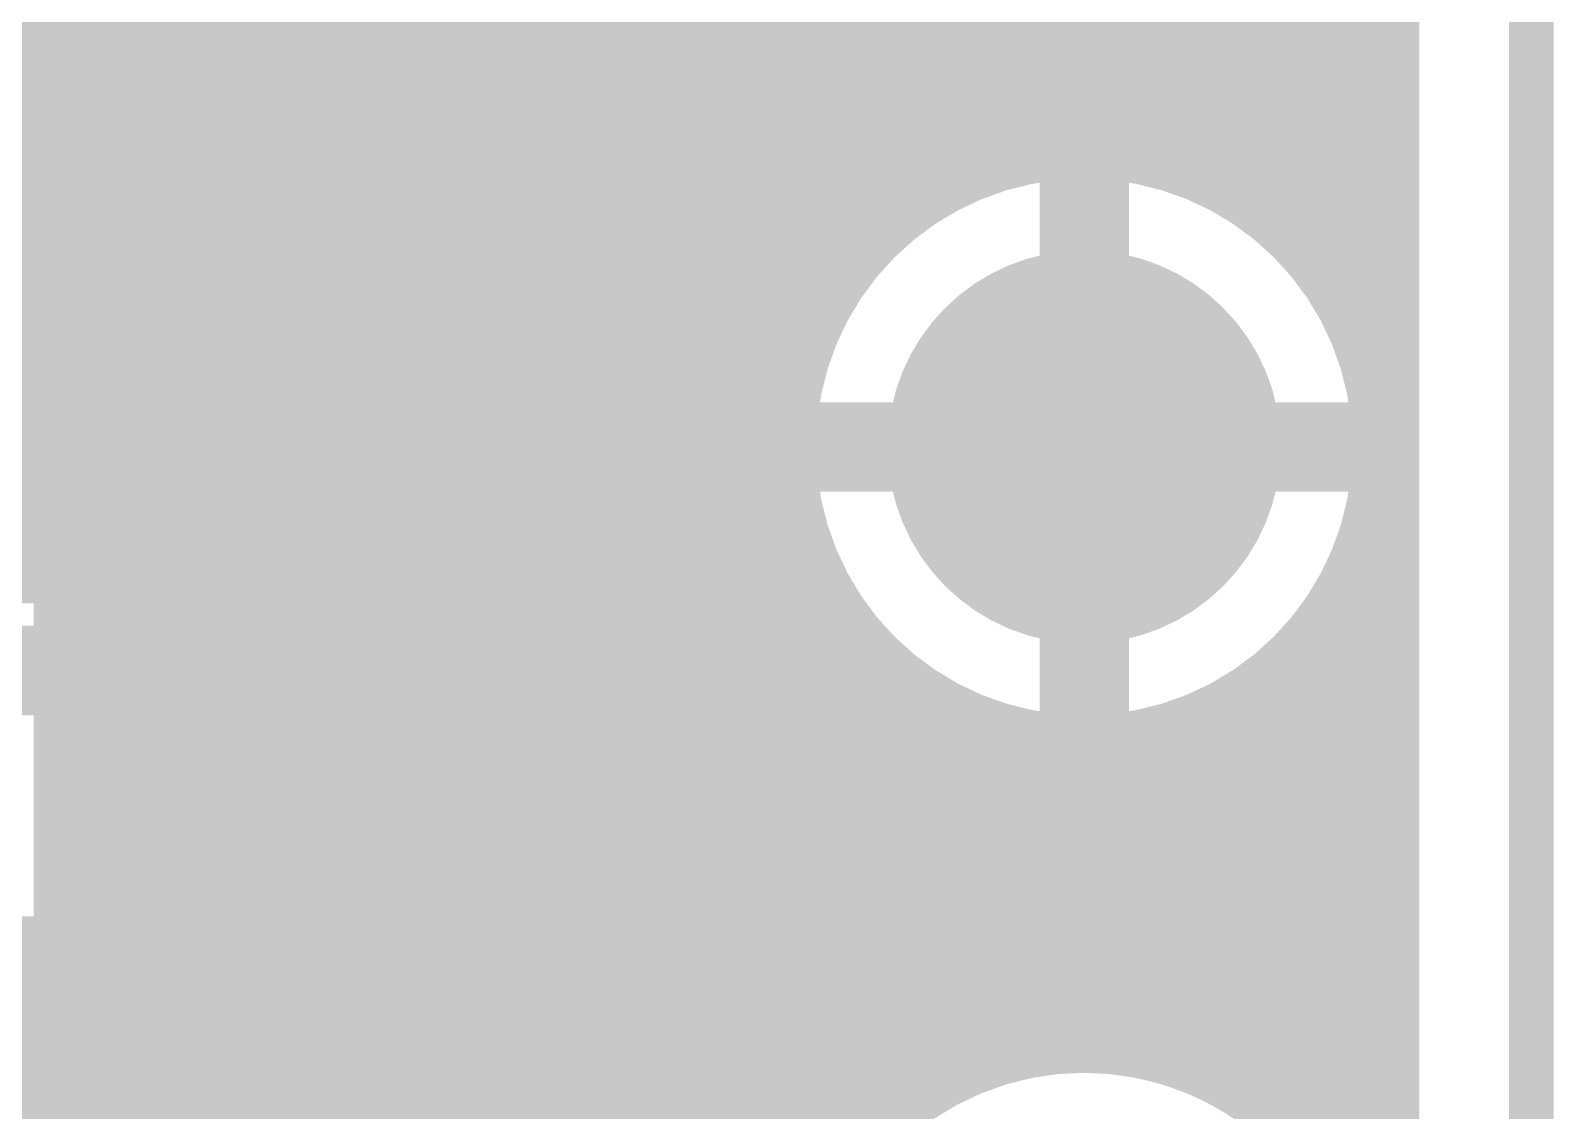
# Model space of a CAD drawing. Header units: millimetres. Extents: x 1.9 to 5.81, y 3 to 5.61.
# Drawn here: x 5.4642 to 5.805, y 4.5516 to 4.7932 of the extents above; entities that cross this region are included whole.
import ezdxf

# ---------------------------------------------------------------- set-up
doc = ezdxf.new("R2010")
doc.units = ezdxf.units.MM
doc.header["$MEASUREMENT"] = 0
for name, color, linetype in [('BottomLayer', 5, 'Continuous'), ('BottomSolder', 6, 'Continuous'), ('KeepOutLayer', 6, 'Continuous'), ('MultiLayer', 9, 'Continuous'), ('TopLayer', 1, 'Continuous'), ('TopOverlay', 2, 'Continuous'), ('TopSolder', 216, 'Continuous')]:
    doc.layers.add(name, color=color, linetype=linetype)

msp = doc.modelspace()

# ---------------------------------------------------------------- linework, layer by layer
at = {"layer": 'BottomLayer'}
for points, const_width in [([(5.77, 3.16423), (5.77, 5.43577)], 0.01), ([(5.77, 3.16423), (5.77, 5.43577)], 0.01), ([(5.56, 4.76), (5.7, 4.9)], 0.04), ([(5.76, 4.725), (5.76, 4.875)], 0.01), ([(5.75, 4.74153), (5.75, 4.85847)], 0.01), ([(5.74, 4.75123), (5.74, 4.84877)], 0.01), ([(5.73, 4.75766), (5.73, 4.84234)], 0.01), ([(5.72, 4.76185), (5.72, 4.83815)], 0.01), ([(5.59184, 4.7282), (5.69865, 4.83501)], 0.01), ([(5.7, 4.765), (5.7, 4.835)], 0.01), ([(5.71, 4.76423), (5.71, 4.83577)], 0.01), ([(5.69, 4.76423), (5.69, 4.82636)], 0.01), ([(5.68, 4.76185), (5.68, 4.81636)], 0.01), ([(5.67, 4.75766), (5.67, 4.80636)], 0.01), ([(5.66, 4.75123), (5.66, 4.79636)], 0.01), ([(5.65364, 4.79), (5.77, 4.79)], 0.01), ([(5.65, 4.74153), (5.65, 4.78636)], 0.01), ([(5.64364, 4.78), (5.77, 4.78)], 0.01), ([(5.64, 4.725), (5.64, 4.77636)], 0.01), ([(5.42, 4.76), (5.56, 4.76)], 0.04), ([(5.63364, 4.77), (5.77, 4.77)], 0.01), ([(5.63, 4.575), (5.63, 4.76636)], 0.01), ([(5.7, 4.7), (5.7, 4.76)], 0.02), ([(5.62364, 4.76), (5.675, 4.76)], 0.01), ([(5.725, 4.76), (5.77, 4.76)], 0.01), ([(5.62, 4.575), (5.62, 4.75636)], 0.01), ([(5.61364, 4.75), (5.65847, 4.75)], 0.01), ([(5.74153, 4.75), (5.77, 4.75)], 0.01), ([(5.61, 4.575), (5.61, 4.74636)], 0.01), ([(5.60364, 4.74), (5.64877, 4.74)], 0.01), ([(5.75123, 4.74), (5.77, 4.74)], 0.01), ([(5.6, 4.575), (5.6, 4.73636)], 0.01), ([(5.59364, 4.73), (5.64234, 4.73)], 0.01), ([(5.75766, 4.73), (5.77, 4.73)], 0.01), ([(5.59, 4.575), (5.59, 4.72646)], 0.01), ([(5.58, 4.575), (5.58, 4.71969)], 0.01), ([(5.58062, 4.72), (5.63815, 4.72)], 0.01), ([(5.76185, 4.72), (5.77, 4.72)], 0.01), ([(5.42, 4.715), (5.56, 4.715)], 0.01), ([(5.46, 4.67), (5.46, 4.715)], 0.01), ([(5.47, 4.67), (5.47, 4.715)], 0.01), ([(5.48, 4.67), (5.48, 4.715)], 0.01), ([(5.49, 4.575), (5.49, 4.715)], 0.01), ([(5.5, 4.575), (5.5, 4.715)], 0.01), ([(5.51, 4.575), (5.51, 4.715)], 0.01), ([(5.52, 4.575), (5.52, 4.715)], 0.01), ([(5.53, 4.575), (5.53, 4.715)], 0.01), ([(5.54, 4.575), (5.54, 4.715)], 0.01), ([(5.55, 4.575), (5.55, 4.715)], 0.01), ([(5.56, 4.575), (5.56, 4.715)], 0.01), ([(5.57, 4.575), (5.57, 4.71613)], 0.01), ([(5.375, 4.71), (5.63577, 4.71)], 0.01), ([(5.76423, 4.71), (5.77, 4.71)], 0.01), ([(5.64, 4.7), (5.7, 4.7)], 0.02), ([(5.7, 4.7), (5.76, 4.7)], 0.02), ([(5.7, 4.64), (5.7, 4.7)], 0.02), ([(5.375, 4.7), (5.635, 4.7)], 0.01), ([(5.765, 4.7), (5.77, 4.7)], 0.01), ([(5.3795, 4.69), (5.63577, 4.69)], 0.01), ([(5.76423, 4.69), (5.77, 4.69)], 0.01), ([(5.3895, 4.68), (5.63815, 4.68)], 0.01), ([(5.76185, 4.68), (5.77, 4.68)], 0.01), ([(5.64, 4.575), (5.64, 4.675)], 0.01), ([(5.76, 4.525), (5.76, 4.675)], 0.01), ([(5.3995, 4.67), (5.485, 4.67)], 0.01), ([(5.3995, 4.67), (5.485, 4.67)], 0.01), ([(5.485, 4.67), (5.64234, 4.67)], 0.01), ([(5.485, 4.59), (5.485, 4.67)], 0.01), ([(5.75766, 4.67), (5.77, 4.67)], 0.01), ([(5.485, 4.66), (5.64877, 4.66)], 0.01), ([(5.75123, 4.66), (5.77, 4.66)], 0.01), ([(5.65, 4.575), (5.65, 4.65847)], 0.01), ([(5.75, 4.54153), (5.75, 4.65847)], 0.01), ([(5.485, 4.65), (5.65847, 4.65)], 0.01), ([(5.74153, 4.65), (5.77, 4.65)], 0.01), ([(5.66, 4.575), (5.66, 4.64877)], 0.01), ([(5.74, 4.55123), (5.74, 4.64877)], 0.01), ([(5.485, 4.64), (5.675, 4.64)], 0.01), ([(5.67, 4.575), (5.67, 4.64234)], 0.01), ([(5.725, 4.64), (5.77, 4.64)], 0.01), ([(5.73, 4.55766), (5.73, 4.64234)], 0.01), ([(5.68, 4.57387), (5.68, 4.63815)], 0.01), ([(5.72, 4.56185), (5.72, 4.63815)], 0.01), ([(5.69, 4.57031), (5.69, 4.63577)], 0.01), ([(5.7, 4.565), (5.7, 4.635)], 0.01), ([(5.71, 4.56423), (5.71, 4.63577)], 0.01), ([(5.485, 4.63), (5.77, 4.63)], 0.01), ([(5.485, 4.62), (5.77, 4.62)], 0.01), ([(5.485, 4.61), (5.77, 4.61)], 0.01), ([(5.485, 4.6), (5.77, 4.6)], 0.01), ([(5.355, 4.59), (5.485, 4.59)], 0.01), ([(5.355, 4.59), (5.485, 4.59)], 0.01), ([(5.46, 4.575), (5.46, 4.59)], 0.01), ([(5.47, 4.575), (5.47, 4.59)], 0.01), ([(5.48, 4.575), (5.48, 4.59)], 0.01), ([(5.485, 4.59), (5.77, 4.59)], 0.01), ([(5.26, 4.58), (5.77, 4.58)], 0.01), ([(5.42, 4.575), (5.67, 4.575)], 0.01), ([(5.69062, 4.57), (5.77, 4.57)], 0.01), ([(5.725, 4.56), (5.77, 4.56)], 0.01), ([(5.74153, 4.55), (5.77, 4.55)], 0.01)]:
    msp.add_lwpolyline(points, dxfattribs=dict(at, const_width=const_width))
for points, const_width in [([(5.6575, 4.79636, 1), (5.6625, 4.79636, 1)], 0.005), ([(5.65114, 4.79, 1), (5.65614, 4.79, 1)], 0.005), ([(5.7675, 4.79, 1), (5.7725, 4.79, 1)], 0.005), ([(5.6475, 4.78636, 1), (5.6525, 4.78636, 1)], 0.005), ([(5.64114, 4.78, 1), (5.64614, 4.78, 1)], 0.005), ([(5.7675, 4.78, 1), (5.7725, 4.78, 1)], 0.005), ([(5.6375, 4.77636, 1), (5.6425, 4.77636, 1)], 0.005), ([(5.55, 4.76, 1), (5.57, 4.76, 1)], 0.02), ([(5.55, 4.76, 1), (5.57, 4.76, 1)], 0.02), ([(5.63114, 4.77, 1), (5.63614, 4.77, 1)], 0.005), ([(5.7675, 4.77, 1), (5.7725, 4.77, 1)], 0.005), ([(5.6275, 4.76636, 1), (5.6325, 4.76636, 1)], 0.005), ([(5.765, 4.7, 1), (5.635, 4.7, 1)], 0.01), ([(5.6875, 4.76423, 1), (5.6925, 4.76423, 1)], 0.005), ([(5.695, 4.76, 1), (5.705, 4.76, 1)], 0.01), ([(5.6975, 4.765, 1), (5.7025, 4.765, 1)], 0.005), ([(5.7075, 4.76423, 1), (5.7125, 4.76423, 1)], 0.005), ([(5.62114, 4.76, 1), (5.62614, 4.76, 1)], 0.005), ([(5.6725, 4.76, 1), (5.6775, 4.76, 1)], 0.005), ([(5.6775, 4.76185, 1), (5.6825, 4.76185, 1)], 0.005), ([(5.7175, 4.76185, 1), (5.7225, 4.76185, 1)], 0.005), ([(5.7225, 4.76, 1), (5.7275, 4.76, 1)], 0.005), ([(5.7675, 4.76, 1), (5.7725, 4.76, 1)], 0.005), ([(5.6175, 4.75636, 1), (5.6225, 4.75636, 1)], 0.005), ([(5.6675, 4.75766, 1), (5.6725, 4.75766, 1)], 0.005), ([(5.7275, 4.75766, 1), (5.7325, 4.75766, 1)], 0.005), ([(5.61114, 4.75, 1), (5.61614, 4.75, 1)], 0.005), ([(5.65597, 4.75, 1), (5.66097, 4.75, 1)], 0.005), ([(5.6575, 4.75123, 1), (5.6625, 4.75123, 1)], 0.005), ([(5.7375, 4.75123, 1), (5.7425, 4.75123, 1)], 0.005), ([(5.73903, 4.75, 1), (5.74403, 4.75, 1)], 0.005), ([(5.7675, 4.75, 1), (5.7725, 4.75, 1)], 0.005), ([(5.6075, 4.74636, 1), (5.6125, 4.74636, 1)], 0.005), ([(5.60114, 4.74, 1), (5.60614, 4.74, 1)], 0.005), ([(5.64627, 4.74, 1), (5.65127, 4.74, 1)], 0.005), ([(5.6475, 4.74153, 1), (5.6525, 4.74153, 1)], 0.005), ([(5.7475, 4.74153, 1), (5.7525, 4.74153, 1)], 0.005), ([(5.74873, 4.74, 1), (5.75373, 4.74, 1)], 0.005), ([(5.7675, 4.74, 1), (5.7725, 4.74, 1)], 0.005), ([(5.5975, 4.73636, 1), (5.6025, 4.73636, 1)], 0.005), ([(5.68, 4.7, 1), (5.72, 4.7, 1)], 0.04), ([(5.58932, 4.72818, 1), (5.59432, 4.72818, 1)], 0.005), ([(5.58934, 4.7282, 1), (5.59434, 4.7282, 1)], 0.005), ([(5.58934, 4.7282, 1), (5.59434, 4.7282, 1)], 0.005), ([(5.59114, 4.73, 1), (5.59614, 4.73, 1)], 0.005), ([(5.63984, 4.73, 1), (5.64484, 4.73, 1)], 0.005), ([(5.75516, 4.73, 1), (5.76016, 4.73, 1)], 0.005), ([(5.7675, 4.73, 1), (5.7725, 4.73, 1)], 0.005), ([(5.5875, 4.72646, 1), (5.5925, 4.72646, 1)], 0.005), ([(5.6375, 4.725, 1), (5.6425, 4.725, 1)], 0.005), ([(5.7575, 4.725, 1), (5.7625, 4.725, 1)], 0.005), ([(5.5775, 4.71969, 1), (5.5825, 4.71969, 1)], 0.005), ([(5.57812, 4.72, 1), (5.58312, 4.72, 1)], 0.005), ([(5.63565, 4.72, 1), (5.64065, 4.72, 1)], 0.005), ([(5.75935, 4.72, 1), (5.76435, 4.72, 1)], 0.005), ([(5.7675, 4.72, 1), (5.7725, 4.72, 1)], 0.005), ([(5.4575, 4.715, 1), (5.4625, 4.715, 1)], 0.005), ([(5.4675, 4.715, 1), (5.4725, 4.715, 1)], 0.005), ([(5.4775, 4.715, 1), (5.4825, 4.715, 1)], 0.005), ([(5.4875, 4.715, 1), (5.4925, 4.715, 1)], 0.005), ([(5.4975, 4.715, 1), (5.5025, 4.715, 1)], 0.005), ([(5.5075, 4.715, 1), (5.5125, 4.715, 1)], 0.005), ([(5.5175, 4.715, 1), (5.5225, 4.715, 1)], 0.005), ([(5.5275, 4.715, 1), (5.5325, 4.715, 1)], 0.005), ([(5.5375, 4.715, 1), (5.5425, 4.715, 1)], 0.005), ([(5.5475, 4.715, 1), (5.5525, 4.715, 1)], 0.005), ([(5.5575, 4.715, 1), (5.5625, 4.715, 1)], 0.005), ([(5.5575, 4.715, 1), (5.5625, 4.715, 1)], 0.005), ([(5.5575, 4.715, 1), (5.5625, 4.715, 1)], 0.005), ([(5.5575, 4.715, 1), (5.5625, 4.715, 1)], 0.005), ([(5.5675, 4.71613, 1), (5.5725, 4.71613, 1)], 0.005), ([(5.63327, 4.71, 1), (5.63827, 4.71, 1)], 0.005), ([(5.76173, 4.71, 1), (5.76673, 4.71, 1)], 0.005), ([(5.7675, 4.71, 1), (5.7725, 4.71, 1)], 0.005), ([(5.635, 4.7, 1), (5.645, 4.7, 1)], 0.01), ([(5.695, 4.7, 1), (5.705, 4.7, 1)], 0.01), ([(5.695, 4.7, 1), (5.705, 4.7, 1)], 0.01), ([(5.695, 4.7, 1), (5.705, 4.7, 1)], 0.01), ([(5.695, 4.7, 1), (5.705, 4.7, 1)], 0.01), ([(5.755, 4.7, 1), (5.765, 4.7, 1)], 0.01), ([(5.6325, 4.7, 1), (5.6375, 4.7, 1)], 0.005), ([(5.6325, 4.7, 1), (5.6375, 4.7, 1)], 0.005), ([(5.7625, 4.7, 1), (5.7675, 4.7, 1)], 0.005), ([(5.7625, 4.7, 1), (5.7675, 4.7, 1)], 0.005), ([(5.7675, 4.7, 1), (5.7725, 4.7, 1)], 0.005), ([(5.63327, 4.69, 1), (5.63827, 4.69, 1)], 0.005), ([(5.76173, 4.69, 1), (5.76673, 4.69, 1)], 0.005), ([(5.7675, 4.69, 1), (5.7725, 4.69, 1)], 0.005), ([(5.63565, 4.68, 1), (5.64065, 4.68, 1)], 0.005), ([(5.75935, 4.68, 1), (5.76435, 4.68, 1)], 0.005), ([(5.7675, 4.68, 1), (5.7725, 4.68, 1)], 0.005), ([(5.6375, 4.675, 1), (5.6425, 4.675, 1)], 0.005), ([(5.7575, 4.675, 1), (5.7625, 4.675, 1)], 0.005), ([(5.4575, 4.67, 1), (5.4625, 4.67, 1)], 0.005), ([(5.4675, 4.67, 1), (5.4725, 4.67, 1)], 0.005), ([(5.4775, 4.67, 1), (5.4825, 4.67, 1)], 0.005), ([(5.4825, 4.67, 1), (5.4875, 4.67, 1)], 0.005), ([(5.4825, 4.67, 1), (5.4875, 4.67, 1)], 0.005), ([(5.4825, 4.67, 1), (5.4875, 4.67, 1)], 0.005), ([(5.4825, 4.67, 1), (5.4875, 4.67, 1)], 0.005), ([(5.63984, 4.67, 1), (5.64484, 4.67, 1)], 0.005), ([(5.75516, 4.67, 1), (5.76016, 4.67, 1)], 0.005), ([(5.7675, 4.67, 1), (5.7725, 4.67, 1)], 0.005), ([(5.4825, 4.66, 1), (5.4875, 4.66, 1)], 0.005), ([(5.64627, 4.66, 1), (5.65127, 4.66, 1)], 0.005), ([(5.74873, 4.66, 1), (5.75373, 4.66, 1)], 0.005), ([(5.7675, 4.66, 1), (5.7725, 4.66, 1)], 0.005), ([(5.6475, 4.65847, 1), (5.6525, 4.65847, 1)], 0.005), ([(5.7475, 4.65847, 1), (5.7525, 4.65847, 1)], 0.005), ([(5.4825, 4.65, 1), (5.4875, 4.65, 1)], 0.005), ([(5.65597, 4.65, 1), (5.66097, 4.65, 1)], 0.005), ([(5.73903, 4.65, 1), (5.74403, 4.65, 1)], 0.005), ([(5.7675, 4.65, 1), (5.7725, 4.65, 1)], 0.005), ([(5.6575, 4.64877, 1), (5.6625, 4.64877, 1)], 0.005), ([(5.7375, 4.64877, 1), (5.7425, 4.64877, 1)], 0.005), ([(5.695, 4.64, 1), (5.705, 4.64, 1)], 0.01), ([(5.4825, 4.64, 1), (5.4875, 4.64, 1)], 0.005), ([(5.6675, 4.64234, 1), (5.6725, 4.64234, 1)], 0.005), ([(5.6725, 4.64, 1), (5.6775, 4.64, 1)], 0.005), ([(5.7225, 4.64, 1), (5.7275, 4.64, 1)], 0.005), ([(5.7275, 4.64234, 1), (5.7325, 4.64234, 1)], 0.005), ([(5.7675, 4.64, 1), (5.7725, 4.64, 1)], 0.005), ([(5.6775, 4.63815, 1), (5.6825, 4.63815, 1)], 0.005), ([(5.7175, 4.63815, 1), (5.7225, 4.63815, 1)], 0.005), ([(5.6875, 4.63577, 1), (5.6925, 4.63577, 1)], 0.005), ([(5.6975, 4.635, 1), (5.7025, 4.635, 1)], 0.005), ([(5.7075, 4.63577, 1), (5.7125, 4.63577, 1)], 0.005), ([(5.4825, 4.63, 1), (5.4875, 4.63, 1)], 0.005), ([(5.7675, 4.63, 1), (5.7725, 4.63, 1)], 0.005), ([(5.4825, 4.62, 1), (5.4875, 4.62, 1)], 0.005), ([(5.7675, 4.62, 1), (5.7725, 4.62, 1)], 0.005), ([(5.4825, 4.61, 1), (5.4875, 4.61, 1)], 0.005), ([(5.7675, 4.61, 1), (5.7725, 4.61, 1)], 0.005), ([(5.4825, 4.6, 1), (5.4875, 4.6, 1)], 0.005), ([(5.7675, 4.6, 1), (5.7725, 4.6, 1)], 0.005), ([(5.4575, 4.59, 1), (5.4625, 4.59, 1)], 0.005), ([(5.4675, 4.59, 1), (5.4725, 4.59, 1)], 0.005), ([(5.4775, 4.59, 1), (5.4825, 4.59, 1)], 0.005), ([(5.4825, 4.59, 1), (5.4875, 4.59, 1)], 0.005), ([(5.4825, 4.59, 1), (5.4875, 4.59, 1)], 0.005), ([(5.4825, 4.59, 1), (5.4875, 4.59, 1)], 0.005), ([(5.4825, 4.59, 1), (5.4875, 4.59, 1)], 0.005), ([(5.7675, 4.59, 1), (5.7725, 4.59, 1)], 0.005), ([(5.7675, 4.58, 1), (5.7725, 4.58, 1)], 0.005), ([(5.4575, 4.575, 1), (5.4625, 4.575, 1)], 0.005), ([(5.4675, 4.575, 1), (5.4725, 4.575, 1)], 0.005), ([(5.4775, 4.575, 1), (5.4825, 4.575, 1)], 0.005), ([(5.4875, 4.575, 1), (5.4925, 4.575, 1)], 0.005), ([(5.4975, 4.575, 1), (5.5025, 4.575, 1)], 0.005), ([(5.5075, 4.575, 1), (5.5125, 4.575, 1)], 0.005), ([(5.5175, 4.575, 1), (5.5225, 4.575, 1)], 0.005), ([(5.5275, 4.575, 1), (5.5325, 4.575, 1)], 0.005), ([(5.5375, 4.575, 1), (5.5425, 4.575, 1)], 0.005), ([(5.5475, 4.575, 1), (5.5525, 4.575, 1)], 0.005), ([(5.5575, 4.575, 1), (5.5625, 4.575, 1)], 0.005), ([(5.5675, 4.575, 1), (5.5725, 4.575, 1)], 0.005), ([(5.5775, 4.575, 1), (5.5825, 4.575, 1)], 0.005), ([(5.5875, 4.575, 1), (5.5925, 4.575, 1)], 0.005), ([(5.5975, 4.575, 1), (5.6025, 4.575, 1)], 0.005), ([(5.6075, 4.575, 1), (5.6125, 4.575, 1)], 0.005), ([(5.6175, 4.575, 1), (5.6225, 4.575, 1)], 0.005), ([(5.6275, 4.575, 1), (5.6325, 4.575, 1)], 0.005), ([(5.6375, 4.575, 1), (5.6425, 4.575, 1)], 0.005), ([(5.6475, 4.575, 1), (5.6525, 4.575, 1)], 0.005), ([(5.6575, 4.575, 1), (5.6625, 4.575, 1)], 0.005), ([(5.6675, 4.575, 1), (5.6725, 4.575, 1)], 0.005), ([(5.6675, 4.575, 1), (5.6725, 4.575, 1)], 0.005), ([(5.6675, 4.575, 1), (5.6725, 4.575, 1)], 0.005), ([(5.6675, 4.575, 1), (5.6725, 4.575, 1)], 0.005), ([(5.6775, 4.57387, 1), (5.6825, 4.57387, 1)], 0.005), ([(5.6875, 4.57031, 1), (5.6925, 4.57031, 1)], 0.005), ([(5.68812, 4.57, 1), (5.69312, 4.57, 1)], 0.005), ([(5.7675, 4.57, 1), (5.7725, 4.57, 1)], 0.005), ([(5.69581, 4.56498, 1), (5.70081, 4.56498, 1)], 0.005), ([(5.69581, 4.56498, 1), (5.70081, 4.56498, 1)], 0.005), ([(5.69581, 4.56498, 1), (5.70081, 4.56498, 1)], 0.005), ([(5.6975, 4.565, 1), (5.7025, 4.565, 1)], 0.005), ([(5.7075, 4.56423, 1), (5.7125, 4.56423, 1)], 0.005), ([(5.7175, 4.56185, 1), (5.7225, 4.56185, 1)], 0.005), ([(5.7225, 4.56, 1), (5.7275, 4.56, 1)], 0.005), ([(5.7275, 4.55766, 1), (5.7325, 4.55766, 1)], 0.005), ([(5.7675, 4.56, 1), (5.7725, 4.56, 1)], 0.005), ([(5.7375, 4.55123, 1), (5.7425, 4.55123, 1)], 0.005), ([(5.73903, 4.55, 1), (5.74403, 4.55, 1)], 0.005), ([(5.7675, 4.55, 1), (5.7725, 4.55, 1)], 0.005)]:
    msp.add_lwpolyline(points, format="xyb", close=True, dxfattribs=dict(at, const_width=const_width))
at = {"layer": 'BottomLayer', "const_width": 0.01}
for points in [[(5.59184, 4.7282, -0.19906), (5.56, 4.715)], [(5.59182, 4.72818, -0.198912), (5.56, 4.715)], [(5.67, 4.575, -0.171772), (5.69831, 4.56498)], [(5.67, 4.575, -0.171772), (5.69831, 4.56498)], [(5.69831, 4.56498, -0.421844), (5.765, 4.5)]]:
    msp.add_lwpolyline(points, format="xyb", dxfattribs=at)
at = {"layer": 'BottomSolder', "const_width": 0.044}
msp.add_lwpolyline([(5.678, 4.7, 1), (5.722, 4.7, 1)], format="xyb", close=True, dxfattribs=at)
msp.add_lwpolyline([(5.678, 4.7, 1), (5.722, 4.7, 1)], format="xyb", close=True, dxfattribs=at)
at = {"layer": 'KeepOutLayer', "const_width": 0.01}
msp.add_lwpolyline([(5.8, 3), (5.8, 5.6)], dxfattribs=at)
at = {"layer": 'MultiLayer', "const_width": 0.04}
msp.add_lwpolyline([(5.68, 4.7, 1), (5.72, 4.7, 1)], format="xyb", close=True, dxfattribs=at)
at = {"layer": 'TopLayer'}
for points, const_width in [([(5.48, 3.925), (5.48, 5.57)], 0.01), ([(5.49, 3.64384), (5.49, 5.57)], 0.01), ([(5.5, 3.63384), (5.5, 5.57)], 0.01), ([(5.51, 3.62384), (5.51, 5.57)], 0.01), ([(5.52, 3.60781), (5.52, 5.57)], 0.01), ([(5.53, 3.03), (5.53, 5.57)], 0.01), ([(5.54, 3.03), (5.54, 5.57)], 0.01), ([(5.55, 3.03), (5.55, 5.57)], 0.01), ([(5.56, 3.03), (5.56, 5.57)], 0.01), ([(5.57, 3.03), (5.57, 5.57)], 0.01), ([(5.58, 3.03), (5.58, 5.57)], 0.01), ([(5.59, 3.03), (5.59, 5.57)], 0.01), ([(5.6, 3.03), (5.6, 5.57)], 0.01), ([(5.61, 3.13041), (5.61, 5.46959)], 0.01), ([(5.62, 3.15123), (5.62, 5.44877)], 0.01), ([(5.63, 3.16423), (5.63, 5.43577)], 0.01), ([(5.77, 3.16423), (5.77, 5.43577)], 0.01), ([(5.77, 3.16423), (5.77, 5.43577)], 0.01), ([(5.46, 4.715), (5.46, 4.885)], 0.01), ([(5.47, 4.715), (5.47, 4.885)], 0.01), ([(5.64, 4.725), (5.64, 4.875)], 0.01), ([(5.76, 4.725), (5.76, 4.875)], 0.01), ([(5.65, 4.74153), (5.65, 4.85847)], 0.01), ([(5.75, 4.74153), (5.75, 4.85847)], 0.01), ([(5.66, 4.75123), (5.66, 4.84877)], 0.01), ([(5.74, 4.75123), (5.74, 4.84877)], 0.01), ([(5.67, 4.75766), (5.67, 4.84234)], 0.01), ([(5.73, 4.75766), (5.73, 4.84234)], 0.01), ([(5.68, 4.76185), (5.68, 4.83815)], 0.01), ([(5.72, 4.76185), (5.72, 4.83815)], 0.01), ([(5.69, 4.76423), (5.69, 4.83577)], 0.01), ([(5.7, 4.765), (5.7, 4.835)], 0.01), ([(5.71, 4.76423), (5.71, 4.83577)], 0.01), ([(5.295, 4.79), (5.77, 4.79)], 0.01), ([(5.295, 4.78), (5.77, 4.78)], 0.01), ([(5.295, 4.77), (5.77, 4.77)], 0.01), ([(5.7, 4.7), (5.7, 4.76)], 0.02), ([(5.295, 4.76), (5.675, 4.76)], 0.01), ([(5.725, 4.76), (5.77, 4.76)], 0.01), ([(5.295, 4.75), (5.65847, 4.75)], 0.01), ([(5.74153, 4.75), (5.77, 4.75)], 0.01), ([(5.295, 4.74), (5.64877, 4.74)], 0.01), ([(5.75123, 4.74), (5.77, 4.74)], 0.01), ([(5.295, 4.73), (5.64234, 4.73)], 0.01), ([(5.75766, 4.73), (5.77, 4.73)], 0.01), ([(5.295, 4.72), (5.63815, 4.72)], 0.01), ([(5.76185, 4.72), (5.77, 4.72)], 0.01), ([(5.385, 4.715), (5.475, 4.715)], 0.01), ([(5.475, 4.585), (5.475, 4.715)], 0.01), ([(5.475, 4.71), (5.63577, 4.71)], 0.01), ([(5.76423, 4.71), (5.77, 4.71)], 0.01), ([(5.64, 4.7), (5.7, 4.7)], 0.02), ([(5.7, 4.7), (5.76, 4.7)], 0.02), ([(5.7, 4.64), (5.7, 4.7)], 0.02), ([(5.475, 4.7), (5.635, 4.7)], 0.01), ([(5.765, 4.7), (5.77, 4.7)], 0.01), ([(5.475, 4.69), (5.63577, 4.69)], 0.01), ([(5.76423, 4.69), (5.77, 4.69)], 0.01), ([(5.475, 4.68), (5.63815, 4.68)], 0.01), ([(5.76185, 4.68), (5.77, 4.68)], 0.01), ([(5.64, 4.525), (5.64, 4.675)], 0.01), ([(5.76, 4.525), (5.76, 4.675)], 0.01), ([(5.475, 4.67), (5.64234, 4.67)], 0.01), ([(5.75766, 4.67), (5.77, 4.67)], 0.01), ([(5.475, 4.66), (5.64877, 4.66)], 0.01), ([(5.75123, 4.66), (5.77, 4.66)], 0.01), ([(5.65, 4.54153), (5.65, 4.65847)], 0.01), ([(5.75, 4.54153), (5.75, 4.65847)], 0.01), ([(5.43, 4.65), (5.47, 4.65)], 0.02), ([(5.475, 4.65), (5.65847, 4.65)], 0.01), ([(5.74153, 4.65), (5.77, 4.65)], 0.01), ([(5.66, 4.55123), (5.66, 4.64877)], 0.01), ([(5.74, 4.55123), (5.74, 4.64877)], 0.01), ([(5.475, 4.64), (5.675, 4.64)], 0.01), ([(5.67, 4.55766), (5.67, 4.64234)], 0.01), ([(5.725, 4.64), (5.77, 4.64)], 0.01), ([(5.73, 4.55766), (5.73, 4.64234)], 0.01), ([(5.68, 4.56185), (5.68, 4.63815)], 0.01), ([(5.72, 4.56185), (5.72, 4.63815)], 0.01), ([(5.69, 4.56423), (5.69, 4.63577)], 0.01), ([(5.7, 4.565), (5.7, 4.635)], 0.01), ([(5.71, 4.56423), (5.71, 4.63577)], 0.01), ([(5.475, 4.63), (5.77, 4.63)], 0.01), ([(5.475, 4.62), (5.77, 4.62)], 0.01), ([(5.475, 4.61), (5.77, 4.61)], 0.01), ([(5.475, 4.6), (5.77, 4.6)], 0.01), ([(5.475, 4.59), (5.77, 4.59)], 0.01), ([(5.385, 4.585), (5.475, 4.585)], 0.01), ([(5.46, 4.415), (5.46, 4.585)], 0.01), ([(5.47, 4.415), (5.47, 4.585)], 0.01), ([(5.326, 4.58), (5.77, 4.58)], 0.01), ([(5.326, 4.57), (5.77, 4.57)], 0.01), ([(5.326, 4.56), (5.675, 4.56)], 0.01), ([(5.725, 4.56), (5.77, 4.56)], 0.01), ([(5.326, 4.55), (5.65847, 4.55)], 0.01), ([(5.74153, 4.55), (5.77, 4.55)], 0.01)]:
    msp.add_lwpolyline(points, dxfattribs=dict(at, const_width=const_width))
for points, const_width in [([(5.7675, 4.79, 1), (5.7725, 4.79, 1)], 0.005), ([(5.7675, 4.78, 1), (5.7725, 4.78, 1)], 0.005), ([(5.7675, 4.77, 1), (5.7725, 4.77, 1)], 0.005), ([(5.765, 4.7, 1), (5.635, 4.7, 1)], 0.01), ([(5.6875, 4.76423, 1), (5.6925, 4.76423, 1)], 0.005), ([(5.695, 4.76, 1), (5.705, 4.76, 1)], 0.01), ([(5.6975, 4.765, 1), (5.7025, 4.765, 1)], 0.005), ([(5.7075, 4.76423, 1), (5.7125, 4.76423, 1)], 0.005), ([(5.6725, 4.76, 1), (5.6775, 4.76, 1)], 0.005), ([(5.6775, 4.76185, 1), (5.6825, 4.76185, 1)], 0.005), ([(5.7175, 4.76185, 1), (5.7225, 4.76185, 1)], 0.005), ([(5.7225, 4.76, 1), (5.7275, 4.76, 1)], 0.005), ([(5.7675, 4.76, 1), (5.7725, 4.76, 1)], 0.005), ([(5.6675, 4.75766, 1), (5.6725, 4.75766, 1)], 0.005), ([(5.7275, 4.75766, 1), (5.7325, 4.75766, 1)], 0.005), ([(5.65597, 4.75, 1), (5.66097, 4.75, 1)], 0.005), ([(5.6575, 4.75123, 1), (5.6625, 4.75123, 1)], 0.005), ([(5.7375, 4.75123, 1), (5.7425, 4.75123, 1)], 0.005), ([(5.73903, 4.75, 1), (5.74403, 4.75, 1)], 0.005), ([(5.7675, 4.75, 1), (5.7725, 4.75, 1)], 0.005), ([(5.64627, 4.74, 1), (5.65127, 4.74, 1)], 0.005), ([(5.6475, 4.74153, 1), (5.6525, 4.74153, 1)], 0.005), ([(5.7475, 4.74153, 1), (5.7525, 4.74153, 1)], 0.005), ([(5.74873, 4.74, 1), (5.75373, 4.74, 1)], 0.005), ([(5.7675, 4.74, 1), (5.7725, 4.74, 1)], 0.005), ([(5.68, 4.7, 1), (5.72, 4.7, 1)], 0.04), ([(5.63984, 4.73, 1), (5.64484, 4.73, 1)], 0.005), ([(5.75516, 4.73, 1), (5.76016, 4.73, 1)], 0.005), ([(5.7675, 4.73, 1), (5.7725, 4.73, 1)], 0.005), ([(5.6375, 4.725, 1), (5.6425, 4.725, 1)], 0.005), ([(5.7575, 4.725, 1), (5.7625, 4.725, 1)], 0.005), ([(5.63565, 4.72, 1), (5.64065, 4.72, 1)], 0.005), ([(5.75935, 4.72, 1), (5.76435, 4.72, 1)], 0.005), ([(5.7675, 4.72, 1), (5.7725, 4.72, 1)], 0.005), ([(5.4575, 4.715, 1), (5.4625, 4.715, 1)], 0.005), ([(5.4675, 4.715, 1), (5.4725, 4.715, 1)], 0.005), ([(5.4725, 4.715, 1), (5.4775, 4.715, 1)], 0.005), ([(5.4725, 4.715, 1), (5.4775, 4.715, 1)], 0.005), ([(5.4725, 4.71, 1), (5.4775, 4.71, 1)], 0.005), ([(5.63327, 4.71, 1), (5.63827, 4.71, 1)], 0.005), ([(5.76173, 4.71, 1), (5.76673, 4.71, 1)], 0.005), ([(5.7675, 4.71, 1), (5.7725, 4.71, 1)], 0.005), ([(5.635, 4.7, 1), (5.645, 4.7, 1)], 0.01), ([(5.695, 4.7, 1), (5.705, 4.7, 1)], 0.01), ([(5.695, 4.7, 1), (5.705, 4.7, 1)], 0.01), ([(5.695, 4.7, 1), (5.705, 4.7, 1)], 0.01), ([(5.695, 4.7, 1), (5.705, 4.7, 1)], 0.01), ([(5.755, 4.7, 1), (5.765, 4.7, 1)], 0.01), ([(5.4725, 4.7, 1), (5.4775, 4.7, 1)], 0.005), ([(5.6325, 4.7, 1), (5.6375, 4.7, 1)], 0.005), ([(5.6325, 4.7, 1), (5.6375, 4.7, 1)], 0.005), ([(5.7625, 4.7, 1), (5.7675, 4.7, 1)], 0.005), ([(5.7625, 4.7, 1), (5.7675, 4.7, 1)], 0.005), ([(5.7675, 4.7, 1), (5.7725, 4.7, 1)], 0.005), ([(5.4725, 4.69, 1), (5.4775, 4.69, 1)], 0.005), ([(5.63327, 4.69, 1), (5.63827, 4.69, 1)], 0.005), ([(5.76173, 4.69, 1), (5.76673, 4.69, 1)], 0.005), ([(5.7675, 4.69, 1), (5.7725, 4.69, 1)], 0.005), ([(5.4725, 4.68, 1), (5.4775, 4.68, 1)], 0.005), ([(5.63565, 4.68, 1), (5.64065, 4.68, 1)], 0.005), ([(5.75935, 4.68, 1), (5.76435, 4.68, 1)], 0.005), ([(5.7675, 4.68, 1), (5.7725, 4.68, 1)], 0.005), ([(5.6375, 4.675, 1), (5.6425, 4.675, 1)], 0.005), ([(5.7575, 4.675, 1), (5.7625, 4.675, 1)], 0.005), ([(5.4725, 4.67, 1), (5.4775, 4.67, 1)], 0.005), ([(5.63984, 4.67, 1), (5.64484, 4.67, 1)], 0.005), ([(5.75516, 4.67, 1), (5.76016, 4.67, 1)], 0.005), ([(5.7675, 4.67, 1), (5.7725, 4.67, 1)], 0.005), ([(5.4725, 4.66, 1), (5.4775, 4.66, 1)], 0.005), ([(5.64627, 4.66, 1), (5.65127, 4.66, 1)], 0.005), ([(5.74873, 4.66, 1), (5.75373, 4.66, 1)], 0.005), ([(5.7675, 4.66, 1), (5.7725, 4.66, 1)], 0.005), ([(5.6475, 4.65847, 1), (5.6525, 4.65847, 1)], 0.005), ([(5.7475, 4.65847, 1), (5.7525, 4.65847, 1)], 0.005), ([(5.465, 4.65, 1), (5.475, 4.65, 1)], 0.01), ([(5.4725, 4.65, 1), (5.4775, 4.65, 1)], 0.005), ([(5.65597, 4.65, 1), (5.66097, 4.65, 1)], 0.005), ([(5.73903, 4.65, 1), (5.74403, 4.65, 1)], 0.005), ([(5.7675, 4.65, 1), (5.7725, 4.65, 1)], 0.005), ([(5.6575, 4.64877, 1), (5.6625, 4.64877, 1)], 0.005), ([(5.7375, 4.64877, 1), (5.7425, 4.64877, 1)], 0.005), ([(5.695, 4.64, 1), (5.705, 4.64, 1)], 0.01), ([(5.4725, 4.64, 1), (5.4775, 4.64, 1)], 0.005), ([(5.6675, 4.64234, 1), (5.6725, 4.64234, 1)], 0.005), ([(5.6725, 4.64, 1), (5.6775, 4.64, 1)], 0.005), ([(5.7225, 4.64, 1), (5.7275, 4.64, 1)], 0.005), ([(5.7275, 4.64234, 1), (5.7325, 4.64234, 1)], 0.005), ([(5.7675, 4.64, 1), (5.7725, 4.64, 1)], 0.005), ([(5.6775, 4.63815, 1), (5.6825, 4.63815, 1)], 0.005), ([(5.7175, 4.63815, 1), (5.7225, 4.63815, 1)], 0.005), ([(5.6875, 4.63577, 1), (5.6925, 4.63577, 1)], 0.005), ([(5.6975, 4.635, 1), (5.7025, 4.635, 1)], 0.005), ([(5.7075, 4.63577, 1), (5.7125, 4.63577, 1)], 0.005), ([(5.4725, 4.63, 1), (5.4775, 4.63, 1)], 0.005), ([(5.7675, 4.63, 1), (5.7725, 4.63, 1)], 0.005), ([(5.4725, 4.62, 1), (5.4775, 4.62, 1)], 0.005), ([(5.7675, 4.62, 1), (5.7725, 4.62, 1)], 0.005), ([(5.4725, 4.61, 1), (5.4775, 4.61, 1)], 0.005), ([(5.7675, 4.61, 1), (5.7725, 4.61, 1)], 0.005), ([(5.4725, 4.6, 1), (5.4775, 4.6, 1)], 0.005), ([(5.7675, 4.6, 1), (5.7725, 4.6, 1)], 0.005), ([(5.4725, 4.59, 1), (5.4775, 4.59, 1)], 0.005), ([(5.7675, 4.59, 1), (5.7725, 4.59, 1)], 0.005), ([(5.4575, 4.585, 1), (5.4625, 4.585, 1)], 0.005), ([(5.4675, 4.585, 1), (5.4725, 4.585, 1)], 0.005), ([(5.4725, 4.585, 1), (5.4775, 4.585, 1)], 0.005), ([(5.4725, 4.585, 1), (5.4775, 4.585, 1)], 0.005), ([(5.7675, 4.58, 1), (5.7725, 4.58, 1)], 0.005), ([(5.7675, 4.57, 1), (5.7725, 4.57, 1)], 0.005), ([(5.765, 4.5, 1), (5.635, 4.5, 1)], 0.01), ([(5.6975, 4.565, 1), (5.7025, 4.565, 1)], 0.005), ([(5.6775, 4.56185, 1), (5.6825, 4.56185, 1)], 0.005), ([(5.6875, 4.56423, 1), (5.6925, 4.56423, 1)], 0.005), ([(5.7075, 4.56423, 1), (5.7125, 4.56423, 1)], 0.005), ([(5.7175, 4.56185, 1), (5.7225, 4.56185, 1)], 0.005), ([(5.6675, 4.55766, 1), (5.6725, 4.55766, 1)], 0.005), ([(5.6725, 4.56, 1), (5.6775, 4.56, 1)], 0.005), ([(5.7225, 4.56, 1), (5.7275, 4.56, 1)], 0.005), ([(5.7275, 4.55766, 1), (5.7325, 4.55766, 1)], 0.005), ([(5.7675, 4.56, 1), (5.7725, 4.56, 1)], 0.005), ([(5.6575, 4.55123, 1), (5.6625, 4.55123, 1)], 0.005), ([(5.7375, 4.55123, 1), (5.7425, 4.55123, 1)], 0.005), ([(5.65597, 4.55, 1), (5.66097, 4.55, 1)], 0.005), ([(5.73903, 4.55, 1), (5.74403, 4.55, 1)], 0.005), ([(5.7675, 4.55, 1), (5.7725, 4.55, 1)], 0.005)]:
    msp.add_lwpolyline(points, format="xyb", close=True, dxfattribs=dict(at, const_width=const_width))
at = {"layer": 'TopOverlay', "const_width": 0.01}
for points in [[(5.47, 4.59), (5.47, 5.01)], [(5.21, 4.59), (5.47, 4.59)]]:
    msp.add_lwpolyline(points, dxfattribs=at)
at = {"layer": 'TopOverlay', "const_width": 0.005}
msp.add_lwpolyline([(5.4675, 4.59, 1), (5.4725, 4.59, 1)], format="xyb", close=True, dxfattribs=at)
msp.add_lwpolyline([(5.4675, 4.59, 1), (5.4725, 4.59, 1)], format="xyb", close=True, dxfattribs=at)
at = {"layer": 'TopSolder', "const_width": 0.044}
msp.add_lwpolyline([(5.678, 4.7, 1), (5.722, 4.7, 1)], format="xyb", close=True, dxfattribs=at)
msp.add_lwpolyline([(5.678, 4.7, 1), (5.722, 4.7, 1)], format="xyb", close=True, dxfattribs=at)

doc.saveas('drawing.dxf')
